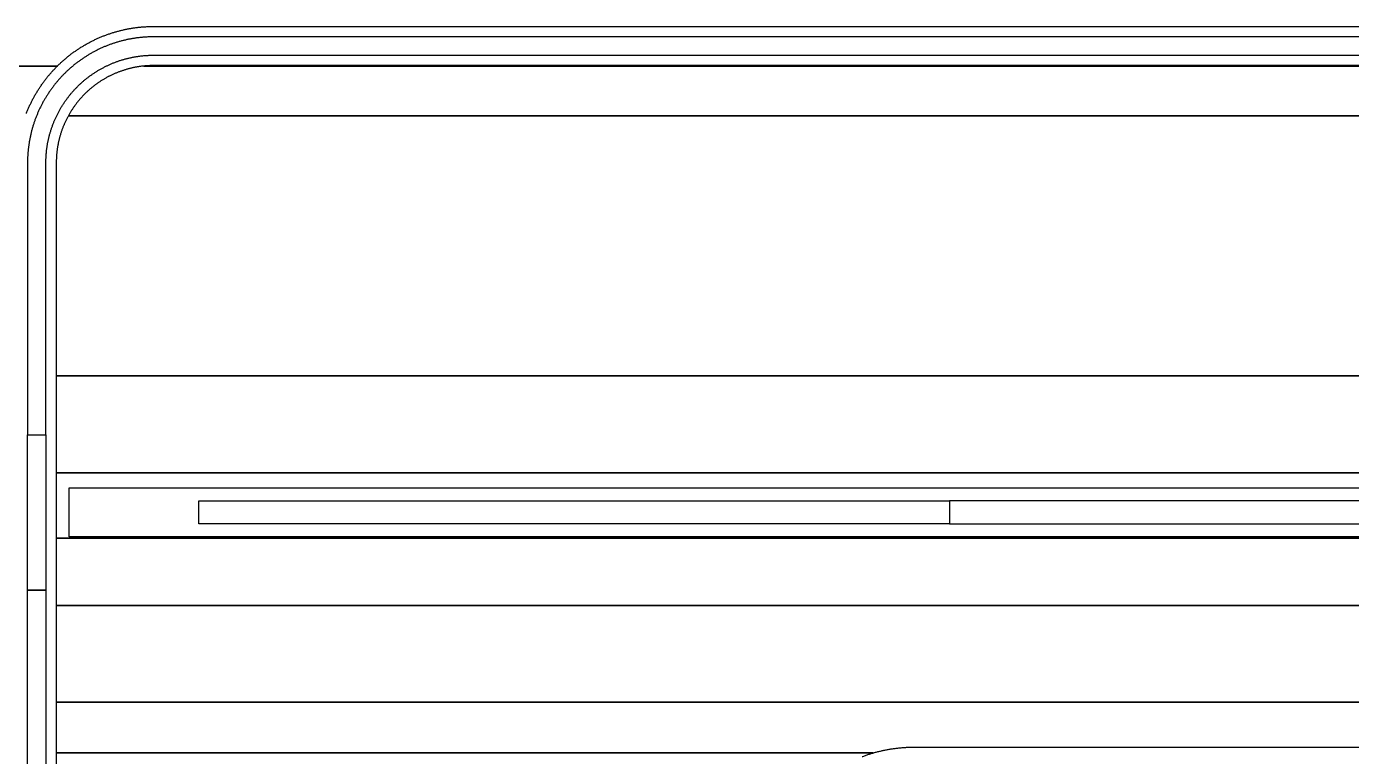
# Model space of a CAD drawing. Extents: x -3400 to 6900, y -3400 to 6900.
# Drawn here: x -2258 to -1236, y 1644 to 2207 of the extents above; entities that cross this region are included whole.
import ezdxf

# ---------------------------------------------------------------- set-up
doc = ezdxf.new("R2010")
doc.units = 0
doc.layers.add('XOR', color=1, linetype='CONTINUOUS')

# ---------------------------------------------------------------- blocks, each defined once
blk = doc.blocks.new('CHIP_XOR')
at = {"layer": '5'}
for points in [[(-3500, 2076.5385), (-2334.0805, 2076.5385), (-2333.62, 2076.9935), (-2333.1565, 2077.4455), (-2332.6905, 2077.8945), (-2332.2215, 2078.341), (-2331.75, 2078.7845), (-2331.2755, 2079.225), (-2330.7985, 2079.6625), (-2330.319, 2080.097), (-2329.8365, 2080.529), (-2329.3515, 2080.9575), (-2328.864, 2081.383), (-2328.3735, 2081.806), (-2327.8805, 2082.2255), (-2327.385, 2082.642), (-2326.887, 2083.0555), (-2326.3865, 2083.466), (-2325.8835, 2083.8735), (-2325.378, 2084.278), (-2324.87, 2084.679), (-2324.359, 2085.077), (-2323.8465, 2085.472), (-2323.331, 2085.8635), (-2322.813, 2086.252), (-2322.293, 2086.6375), (-2321.7705, 2087.0195), (-2321.2455, 2087.3985), (-2320.7185, 2087.774), (-2320.1885, 2088.1465), (-2319.657, 2088.5155), (-2319.123, 2088.8815), (-2318.5865, 2089.244), (-2318.048, 2089.6035), (-2317.5075, 2089.959), (-2316.9645, 2090.312), (-2316.4195, 2090.661), (-2315.872, 2091.007), (-2315.323, 2091.3495), (-2314.7715, 2091.6885), (-2314.218, 2092.024), (-2313.662, 2092.3565), (-2313.1045, 2092.685), (-2312.545, 2093.0105), (-2311.9835, 2093.3325), (-2311.42, 2093.651), (-2310.8545, 2093.966), (-2310.287, 2094.2775), (-2309.7175, 2094.5855), (-2309.146, 2094.89), (-2308.573, 2095.191), (-2307.998, 2095.4885), (-2307.421, 2095.7825), (-2306.8425, 2096.0725), (-2306.2625, 2096.3595), (-2305.68, 2096.6425), (-2305.0965, 2096.922), (-2304.5105, 2097.198), (-2303.9235, 2097.4705), (-2303.3345, 2097.7395), (-2302.744, 2098.0045), (-2302.152, 2098.266), (-2301.558, 2098.524), (-2300.9625, 2098.778), (-2300.3655, 2099.0285), (-2299.767, 2099.2755), (-2299.1675, 2099.5185), (-2298.566, 2099.758), (-2297.963, 2099.9935), (-2297.3585, 2100.2255), (-2296.753, 2100.454), (-2296.1455, 2100.6785), (-2295.537, 2100.899), (-2294.927, 2101.116), (-2294.316, 2101.3295), (-2293.7035, 2101.539), (-2293.0895, 2101.7445), (-2292.4745, 2101.9465), (-2291.8585, 2102.1445), (-2291.241, 2102.339), (-2290.622, 2102.5295), (-2290.0025, 2102.7165), (-2289.3815, 2102.899), (-2288.759, 2103.0785), (-2288.136, 2103.2535), (-2287.512, 2103.425), (-2286.8865, 2103.5925), (-2286.26, 2103.756), (-2285.633, 2103.916), (-2285.0045, 2104.072), (-2284.3755, 2104.224), (-2283.745, 2104.372), (-2283.114, 2104.5165), (-2282.482, 2104.657), (-2281.8495, 2104.7935), (-2281.216, 2104.926), (-2280.5815, 2105.055), (-2279.946, 2105.1795), (-2279.31, 2105.3005), (-2278.6735, 2105.4175), (-2278.036, 2105.5305), (-2277.398, 2105.64), (-2276.7595, 2105.745), (-2276.12, 2105.8465), (-2275.48, 2105.9435), (-2274.8395, 2106.037), (-2274.198, 2106.1265), (-2273.5565, 2106.212), (-2272.9145, 2106.2935), (-2272.2715, 2106.371), (-2271.6285, 2106.4445), (-2270.985, 2106.5145), (-2270.341, 2106.58), (-2269.6965, 2106.6415), (-2269.0515, 2106.6995), (-2268.4065, 2106.753), (-2267.761, 2106.803), (-2267.1155, 2106.849), (-2266.4695, 2106.8905), (-2265.823, 2106.9285), (-2265.1765, 2106.9625), (-2264.53, 2106.9925), (-2263.883, 2107.018), (-2263.2365, 2107.04), (-2262.589, 2107.058), (-2261.942, 2107.072), (-2261.2945, 2107.082), (-2260.6475, 2107.088), (-2260, 2107.09), (2260, 2107.09)], [(2260, 2099.09), (-2260, 2099.09), (-2260.6225, 2099.088), (-2261.245, 2099.082), (-2261.8675, 2099.072), (-2262.4895, 2099.058), (-2263.112, 2099.04), (-2263.734, 2099.018), (-2264.356, 2098.992), (-2264.9775, 2098.9625), (-2265.599, 2098.9285), (-2266.2205, 2098.8905), (-2266.8415, 2098.8485), (-2267.4625, 2098.803), (-2268.083, 2098.753), (-2268.703, 2098.699), (-2269.323, 2098.6415), (-2269.9425, 2098.5795), (-2270.5615, 2098.514), (-2271.18, 2098.444), (-2271.798, 2098.3705), (-2272.4155, 2098.293), (-2273.0325, 2098.2115), (-2273.6495, 2098.126), (-2274.2655, 2098.0365), (-2274.8805, 2097.943), (-2275.4955, 2097.8455), (-2276.1095, 2097.744), (-2276.7235, 2097.639), (-2277.336, 2097.5295), (-2277.948, 2097.4165), (-2278.5595, 2097.2995), (-2279.17, 2097.1785), (-2279.78, 2097.054), (-2280.389, 2096.925), (-2280.997, 2096.7925), (-2281.6045, 2096.656), (-2282.211, 2096.5155), (-2282.8165, 2096.371), (-2283.421, 2096.2225), (-2284.0245, 2096.0705), (-2284.6275, 2095.9145), (-2285.229, 2095.755), (-2285.8295, 2095.591), (-2286.429, 2095.4235), (-2287.0275, 2095.2525), (-2287.625, 2095.077), (-2288.221, 2094.898), (-2288.816, 2094.715), (-2289.41, 2094.5285), (-2290.0025, 2094.338), (-2290.594, 2094.144), (-2291.184, 2093.946), (-2291.773, 2093.744), (-2292.3605, 2093.5385), (-2292.9465, 2093.329), (-2293.5315, 2093.116), (-2294.115, 2092.899), (-2294.697, 2092.6785), (-2295.2775, 2092.454), (-2295.857, 2092.226), (-2296.4345, 2091.9945), (-2297.011, 2091.759), (-2297.5855, 2091.52), (-2298.159, 2091.277), (-2298.7305, 2091.0305), (-2299.3005, 2090.7805), (-2299.869, 2090.5265), (-2300.4355, 2090.269), (-2301.0005, 2090.008), (-2301.564, 2089.7435), (-2302.126, 2089.475), (-2302.6855, 2089.203), (-2303.244, 2088.9275), (-2303.8005, 2088.6485), (-2304.355, 2088.366), (-2304.908, 2088.08), (-2305.459, 2087.79), (-2306.008, 2087.497), (-2306.555, 2087.2005), (-2307.1005, 2086.9), (-2307.644, 2086.5965), (-2308.185, 2086.289), (-2308.7245, 2085.9785), (-2309.262, 2085.6645), (-2309.7975, 2085.347), (-2310.3305, 2085.026), (-2310.862, 2084.7015), (-2311.391, 2084.3735), (-2311.9185, 2084.0425), (-2312.443, 2083.708), (-2312.966, 2083.37), (-2313.4865, 2083.0285), (-2314.005, 2082.684), (-2314.521, 2082.336), (-2315.035, 2081.985), (-2315.547, 2081.6305), (-2316.056, 2081.273), (-2316.5635, 2080.9115), (-2317.068, 2080.5475), (-2317.5705, 2080.18), (-2318.0705, 2079.809), (-2318.568, 2079.4355), (-2319.0635, 2079.058), (-2319.5565, 2078.678), (-2320.0465, 2078.2945), (-2320.5345, 2077.908), (-2321.02, 2077.5185), (-2321.503, 2077.1255), (-2321.9835, 2076.7295), (-2322.461, 2076.331), (-2322.9365, 2075.929), (-2323.409, 2075.524), (-2323.8795, 2075.1155), (-2324.3465, 2074.7045), (-2324.8115, 2074.2905), (-2325.2735, 2073.8735), (-2325.733, 2073.4535), (-2326.19, 2073.0305), (-2326.644, 2072.605), (-2327.0955, 2072.176), (-2327.544, 2071.7445), (-2327.9895, 2071.31), (-2328.4325, 2070.8725), (-2328.8725, 2070.4325), (-2329.31, 2069.9895), (-2329.7445, 2069.544), (-2330.176, 2069.0955), (-2330.605, 2068.644), (-2331.0305, 2068.19), (-2331.4535, 2067.733), (-2331.8735, 2067.2735), (-2332.2905, 2066.8115), (-2332.7045, 2066.3465), (-2333.1155, 2065.8795), (-2333.524, 2065.409), (-2333.929, 2064.9365), (-2334.331, 2064.461), (-2334.7295, 2063.9835), (-2335.1255, 2063.503), (-2335.5185, 2063.02), (-2335.908, 2062.5345), (-2336.2945, 2062.0465), (-2336.678, 2061.5565), (-2337.058, 2061.0635), (-2337.4355, 2060.568), (-2337.809, 2060.0705), (-2338.18, 2059.5705), (-2338.5475, 2059.068), (-2338.9115, 2058.5635), (-2339.273, 2058.056), (-2339.6305, 2057.547), (-2339.985, 2057.035), (-2340.336, 2056.521), (-2340.684, 2056.005), (-2341.0285, 2055.4865), (-2341.37, 2054.966), (-2341.708, 2054.443), (-2342.0425, 2053.9185), (-2342.3735, 2053.391), (-2342.7015, 2052.862), (-2343.026, 2052.3305), (-2343.347, 2051.7975), (-2343.6645, 2051.262), (-2343.9785, 2050.7245), (-2344.289, 2050.185), (-2344.5965, 2049.644), (-2344.9, 2049.1005), (-2345.2005, 2048.555), (-2345.497, 2048.008), (-2345.79, 2047.459), (-2346.08, 2046.908), (-2346.366, 2046.355), (-2346.6485, 2045.8005), (-2346.9275, 2045.244), (-2347.203, 2044.6855), (-2347.475, 2044.126), (-2347.7435, 2043.564), (-2348.008, 2043.0005), (-2348.269, 2042.4355), (-2348.5265, 2041.869), (-2348.7805, 2041.3005), (-2349.0305, 2040.7305), (-2349.277, 2040.159), (-2349.52, 2039.5855), (-2349.759, 2039.011), (-2349.9945, 2038.4345), (-2350.226, 2037.857), (-2350.454, 2037.2775), (-2350.6785, 2036.697), (-2350.899, 2036.115), (-2351.116, 2035.5315), (-2351.329, 2034.9465), (-2351.5385, 2034.3605), (-2351.744, 2033.773), (-2351.946, 2033.184), (-2352.144, 2032.594), (-2352.338, 2032.0025), (-2352.5285, 2031.41), (-2352.715, 2030.816), (-2352.898, 2030.221), (-2353.077, 2029.625), (-2353.2525, 2029.0275), (-2353.4235, 2028.429), (-2353.591, 2027.8295), (-2353.755, 2027.229), (-2353.9145, 2026.6275), (-2354.0705, 2026.0245), (-2354.2225, 2025.421), (-2354.371, 2024.8165), (-2354.5155, 2024.211), (-2354.656, 2023.6045), (-2354.7925, 2022.997), (-2354.925, 2022.389), (-2355.054, 2021.78), (-2355.1785, 2021.17), (-2355.2995, 2020.5595), (-2355.4165, 2019.948), (-2355.5295, 2019.336), (-2355.639, 2018.7235), (-2355.744, 2018.1095), (-2355.8455, 2017.4955), (-2355.943, 2016.8805), (-2356.0365, 2016.2655), (-2356.126, 2015.6495), (-2356.2115, 2015.0325), (-2356.293, 2014.4155), (-2356.3705, 2013.798), (-2356.444, 2013.18), (-2356.514, 2012.5615), (-2356.5795, 2011.9425), (-2356.6415, 2011.323), (-2356.699, 2010.703), (-2356.753, 2010.083), (-2356.803, 2009.4625), (-2356.8485, 2008.8415), (-2356.8905, 2008.2205), (-2356.9285, 2007.599), (-2356.9625, 2006.9775), (-2356.992, 2006.356), (-2357.018, 2005.734), (-2357.04, 2005.112), (-2357.058, 2004.4895), (-2357.072, 2003.8675), (-2357.082, 2003.245), (-2357.088, 2002.6225), (-2357.09, 2002), (-2357.09, 1792), (-2342.91, 1792), (-2342.91, 2002), (-2342.908, 2002.5765), (-2342.902, 2003.1525), (-2342.892, 2003.7285), (-2342.878, 2004.3045), (-2342.86, 2004.8805), (-2342.838, 2005.4565), (-2342.812, 2006.032), (-2342.782, 2006.6075), (-2342.748, 2007.183), (-2342.71, 2007.758), (-2342.668, 2008.3325), (-2342.622, 2008.907), (-2342.572, 2009.481), (-2342.518, 2010.055), (-2342.46, 2010.628), (-2342.398, 2011.201), (-2342.332, 2011.7735), (-2342.262, 2012.3455), (-2342.188, 2012.917), (-2342.11, 2013.488), (-2342.0285, 2014.0585), (-2341.9425, 2014.6285), (-2341.853, 2015.1975), (-2341.759, 2015.766), (-2341.6615, 2016.334), (-2341.56, 2016.9015), (-2341.4545, 2017.468), (-2341.345, 2018.0335), (-2341.2315, 2018.5985), (-2341.114, 2019.163), (-2340.993, 2019.726), (-2340.868, 2020.2885), (-2340.7385, 2020.8505), (-2340.6055, 2021.411), (-2340.469, 2021.971), (-2340.328, 2022.5295), (-2340.1835, 2023.0875), (-2340.035, 2023.644), (-2339.8825, 2024.2), (-2339.7265, 2024.7545), (-2339.5665, 2025.308), (-2339.4025, 2025.8605), (-2339.2345, 2026.412), (-2339.063, 2026.962), (-2338.8875, 2027.511), (-2338.7085, 2028.0585), (-2338.5255, 2028.605), (-2338.3385, 2029.15), (-2338.148, 2029.694), (-2337.9535, 2030.2365), (-2337.7555, 2030.7775), (-2337.5535, 2031.3175), (-2337.348, 2031.8555), (-2337.1385, 2032.3925), (-2336.9255, 2032.928), (-2336.7085, 2033.462), (-2336.488, 2033.9945), (-2336.264, 2034.525), (-2336.036, 2035.0545), (-2335.8045, 2035.582), (-2335.569, 2036.108), (-2335.3305, 2036.6325), (-2335.088, 2037.1555), (-2334.8415, 2037.6765), (-2334.592, 2038.1955), (-2334.3385, 2038.713), (-2334.0815, 2039.229), (-2333.821, 2039.743), (-2333.557, 2040.255), (-2333.289, 2040.7655), (-2333.018, 2041.274), (-2332.743, 2041.7805), (-2332.465, 2042.285), (-2332.1835, 2042.788), (-2331.898, 2043.2885), (-2331.6095, 2043.7875), (-2331.317, 2044.284), (-2331.0215, 2044.7785), (-2330.7225, 2045.271), (-2330.42, 2045.7615), (-2330.114, 2046.25), (-2329.805, 2046.7365), (-2329.4925, 2047.2205), (-2329.1765, 2047.7025), (-2328.857, 2048.182), (-2328.5345, 2048.6595), (-2328.2085, 2049.1345), (-2327.879, 2049.6075), (-2327.5465, 2050.0785), (-2327.211, 2050.5465), (-2326.872, 2051.0125), (-2326.5295, 2051.476), (-2326.184, 2051.9375), (-2325.8355, 2052.396), (-2325.4835, 2052.8525), (-2325.1285, 2053.3065), (-2324.7705, 2053.758), (-2324.409, 2054.207), (-2324.0445, 2054.653), (-2323.677, 2055.097), (-2323.3065, 2055.5385), (-2322.933, 2055.977), (-2322.556, 2056.413), (-2322.1765, 2056.8465), (-2321.794, 2057.2775), (-2321.408, 2057.7055), (-2321.0195, 2058.131), (-2320.628, 2058.554), (-2320.2335, 2058.974), (-2319.836, 2059.391), (-2319.4355, 2059.8055), (-2319.0325, 2060.2175), (-2318.626, 2060.626), (-2318.2175, 2061.0325), (-2317.8055, 2061.4355), (-2317.391, 2061.836), (-2316.974, 2062.2335), (-2316.554, 2062.628), (-2316.131, 2063.0195), (-2315.7055, 2063.408), (-2315.2775, 2063.794), (-2314.8465, 2064.1765), (-2314.413, 2064.556), (-2313.977, 2064.933), (-2313.5385, 2065.3065), (-2313.097, 2065.677), (-2312.653, 2066.0445), (-2312.207, 2066.409), (-2311.758, 2066.7705), (-2311.3065, 2067.1285), (-2310.8525, 2067.4835), (-2310.396, 2067.8355), (-2309.9375, 2068.184), (-2309.476, 2068.5295), (-2309.0125, 2068.872), (-2308.5465, 2069.211), (-2308.0785, 2069.5465), (-2307.6075, 2069.879), (-2307.1345, 2070.2085), (-2306.6595, 2070.5345), (-2306.182, 2070.857), (-2305.7025, 2071.1765), (-2305.2205, 2071.4925), (-2304.7365, 2071.805), (-2304.25, 2072.114), (-2303.7615, 2072.42), (-2303.271, 2072.7225), (-2302.7785, 2073.0215), (-2302.284, 2073.317), (-2301.7875, 2073.6095), (-2301.2885, 2073.898), (-2300.788, 2074.1835), (-2300.285, 2074.465), (-2299.7805, 2074.743), (-2299.274, 2075.018), (-2298.7655, 2075.289), (-2298.255, 2075.557), (-2297.743, 2075.821), (-2297.229, 2076.0815), (-2296.713, 2076.3385), (-2296.1955, 2076.592), (-2295.6765, 2076.8415), (-2295.1555, 2077.088), (-2294.6325, 2077.3305), (-2294.108, 2077.569), (-2293.582, 2077.8045), (-2293.0545, 2078.036), (-2292.525, 2078.264), (-2291.9945, 2078.488), (-2291.462, 2078.7085), (-2290.928, 2078.9255), (-2290.3925, 2079.1385), (-2289.8555, 2079.348), (-2289.3175, 2079.5535), (-2288.7775, 2079.7555), (-2288.2365, 2079.9535), (-2287.694, 2080.148), (-2287.15, 2080.3385), (-2286.605, 2080.5255), (-2286.0585, 2080.7085), (-2285.511, 2080.8875), (-2284.962, 2081.063), (-2284.412, 2081.2345), (-2283.8605, 2081.4025), (-2283.308, 2081.5665), (-2282.7545, 2081.7265), (-2282.2, 2081.8825), (-2281.644, 2082.035), (-2281.0875, 2082.1835), (-2280.5295, 2082.328), (-2279.971, 2082.469), (-2279.411, 2082.6055), (-2278.8505, 2082.7385), (-2278.2885, 2082.868), (-2277.726, 2082.993), (-2277.163, 2083.114), (-2276.5985, 2083.2315), (-2276.0335, 2083.345), (-2275.468, 2083.4545), (-2274.9015, 2083.56), (-2274.334, 2083.6615), (-2273.766, 2083.759), (-2273.1975, 2083.853), (-2272.6285, 2083.9425), (-2272.0585, 2084.0285), (-2271.488, 2084.11), (-2270.917, 2084.188), (-2270.3455, 2084.262), (-2269.7735, 2084.332), (-2269.201, 2084.398), (-2268.628, 2084.46), (-2268.055, 2084.518), (-2267.481, 2084.572), (-2266.907, 2084.622), (-2266.3325, 2084.668), (-2265.758, 2084.71), (-2265.183, 2084.748), (-2264.6075, 2084.782), (-2264.032, 2084.812), (-2263.4565, 2084.838), (-2262.8805, 2084.86), (-2262.3045, 2084.878), (-2261.7285, 2084.892), (-2261.1525, 2084.902), (-2260.5765, 2084.908), (-2260, 2084.91), (2260, 2084.91)], [(-2357.9935, 2039.963), (-2357.758, 2040.566), (-2357.5185, 2041.1675), (-2357.2755, 2041.767), (-2357.0285, 2042.3655), (-2356.778, 2042.9625), (-2356.524, 2043.558), (-2356.266, 2044.152), (-2356.0045, 2044.744), (-2355.7395, 2045.3345), (-2355.4705, 2045.9235), (-2355.198, 2046.5105), (-2354.922, 2047.0965), (-2354.6425, 2047.68), (-2354.3595, 2048.2625), (-2354.0725, 2048.8425), (-2353.7825, 2049.421), (-2353.4885, 2049.998), (-2353.191, 2050.573), (-2352.89, 2051.146), (-2352.5855, 2051.7175), (-2352.2775, 2052.287), (-2351.966, 2052.8545), (-2351.651, 2053.42), (-2351.3325, 2053.9835), (-2351.0105, 2054.545), (-2350.685, 2055.1045), (-2350.3565, 2055.662), (-2350.024, 2056.218), (-2349.6885, 2056.7715), (-2349.3495, 2057.323), (-2349.007, 2057.872), (-2348.661, 2058.4195), (-2348.312, 2058.9645), (-2347.959, 2059.5075), (-2347.6035, 2060.048), (-2347.244, 2060.5865), (-2346.8815, 2061.123), (-2346.5155, 2061.657), (-2346.1465, 2062.1885), (-2346.082, 2062.28), (-2345.774, 2062.7185), (-2345.3985, 2063.2455), (-2345.0195, 2063.7705), (-2344.6375, 2064.293), (-2344.252, 2064.813), (-2343.8635, 2065.331), (-2343.472, 2065.8465), (-2343.077, 2066.359), (-2342.679, 2066.87), (-2342.278, 2067.378), (-2341.8735, 2067.8835), (-2341.466, 2068.3865), (-2341.0555, 2068.887), (-2340.642, 2069.385), (-2340.2255, 2069.8805), (-2339.806, 2070.3735), (-2339.383, 2070.864), (-2338.9575, 2071.3515), (-2338.529, 2071.8365), (-2338.097, 2072.319), (-2337.6625, 2072.7985), (-2337.225, 2073.2755), (-2336.7845, 2073.75), (-2336.341, 2074.2215), (-2335.8945, 2074.6905), (-2335.4455, 2075.1565), (-2334.9935, 2075.62), (-2334.5385, 2076.0805), (-2334.0805, 2076.5385), (-3500, 2076.5385)], [(2267.448, 2076.5385), (-2267.448, 2076.5385), (-2267.649, 2076.5185), (-2268.193, 2076.4605), (-2268.737, 2076.399), (-2269.28, 2076.333), (-2269.823, 2076.263), (-2270.365, 2076.1895), (-2270.907, 2076.1115), (-2271.448, 2076.03), (-2271.9885, 2075.9445), (-2272.5285, 2075.855), (-2273.068, 2075.7615), (-2273.6065, 2075.664), (-2274.144, 2075.5625), (-2274.6815, 2075.457), (-2275.2175, 2075.348), (-2275.753, 2075.235), (-2276.2875, 2075.118), (-2276.8215, 2074.997), (-2277.3545, 2074.872), (-2277.8865, 2074.7435), (-2278.417, 2074.6105), (-2278.947, 2074.474), (-2279.476, 2074.334), (-2280.004, 2074.1895), (-2280.531, 2074.0415), (-2281.057, 2073.8895), (-2281.5815, 2073.734), (-2282.105, 2073.5745), (-2282.6275, 2073.411), (-2283.1485, 2073.2435), (-2283.6685, 2073.0725), (-2284.187, 2072.898), (-2284.7045, 2072.719), (-2285.2205, 2072.537), (-2285.735, 2072.3505), (-2286.2485, 2072.161), (-2286.76, 2071.967), (-2287.2705, 2071.77), (-2287.7795, 2071.5685), (-2288.287, 2071.364), (-2288.793, 2071.1555), (-2289.2975, 2070.943), (-2289.8005, 2070.727), (-2290.302, 2070.5075), (-2290.8015, 2070.2845), (-2291.2995, 2070.0575), (-2291.796, 2069.827), (-2292.2905, 2069.593), (-2292.7835, 2069.3555), (-2293.275, 2069.114), (-2293.7645, 2068.869), (-2294.252, 2068.6205), (-2294.738, 2068.3685), (-2295.222, 2068.113), (-2295.704, 2067.854), (-2296.184, 2067.5915), (-2296.6625, 2067.325), (-2297.1385, 2067.0555), (-2297.613, 2066.7825), (-2298.085, 2066.506), (-2298.5555, 2066.226), (-2299.0235, 2065.9425), (-2299.49, 2065.656), (-2299.954, 2065.3655), (-2300.4155, 2065.072), (-2300.8755, 2064.775), (-2301.333, 2064.475), (-2301.7885, 2064.171), (-2302.2415, 2063.864), (-2302.692, 2063.554), (-2303.141, 2063.2405), (-2303.587, 2062.9235), (-2304.031, 2062.6035), (-2304.4725, 2062.28), (-2304.912, 2061.9535), (-2305.3485, 2061.624), (-2305.783, 2061.291), (-2306.215, 2060.955), (-2306.6445, 2060.6155), (-2307.0715, 2060.2735), (-2307.496, 2059.928), (-2307.918, 2059.5795), (-2308.3375, 2059.2275), (-2308.754, 2058.873), (-2309.1685, 2058.5155), (-2309.58, 2058.1545), (-2309.989, 2057.791), (-2310.395, 2057.424), (-2310.7985, 2057.0545), (-2311.1995, 2056.682), (-2311.5975, 2056.3065), (-2311.993, 2055.928), (-2312.3855, 2055.5465), (-2312.7755, 2055.1625), (-2313.1625, 2054.7755), (-2313.5465, 2054.3855), (-2313.928, 2053.993), (-2314.3065, 2053.5975), (-2314.682, 2053.1995), (-2315.0545, 2052.7985), (-2315.424, 2052.395), (-2315.791, 2051.989), (-2316.1545, 2051.58), (-2316.5155, 2051.1685), (-2316.873, 2050.754), (-2317.2275, 2050.3375), (-2317.5795, 2049.918), (-2317.928, 2049.496), (-2318.2735, 2049.0715), (-2318.6155, 2048.6445), (-2318.955, 2048.215), (-2319.291, 2047.783), (-2319.624, 2047.3485), (-2319.9535, 2046.912), (-2320.28, 2046.4725), (-2320.6035, 2046.031), (-2320.9235, 2045.587), (-2321.2405, 2045.141), (-2321.554, 2044.692), (-2321.864, 2044.2415), (-2322.171, 2043.7885), (-2322.475, 2043.333), (-2322.775, 2042.8755), (-2323.072, 2042.4155), (-2323.3655, 2041.954), (-2323.656, 2041.49), (-2323.9425, 2041.0235), (-2324.226, 2040.5555), (-2324.506, 2040.085), (-2324.7825, 2039.613), (-2325.0555, 2039.1385), (-2325.325, 2038.6625), (-2325.5915, 2038.184), (-2325.6125, 2038.1455), (2325.6125, 2038.1455)], [(2260, 2076.91), (-2260, 2076.91), (-2260.5475, 2076.908), (-2261.0945, 2076.902), (-2261.642, 2076.892), (-2262.189, 2076.878), (-2262.736, 2076.86), (-2263.2825, 2076.838), (-2263.8295, 2076.812), (-2264.376, 2076.782), (-2264.922, 2076.748), (-2265.468, 2076.71), (-2266.014, 2076.668), (-2266.559, 2076.6225), (-2267.104, 2076.5725), (-2267.448, 2076.5385), (2267.448, 2076.5385)], [(2325.6125, 2038.1455), (-2325.6125, 2038.1455), (-2325.854, 2037.704), (-2326.113, 2037.222), (-2326.3685, 2036.738), (-2326.6205, 2036.252), (-2326.869, 2035.7645), (-2327.114, 2035.275), (-2327.3555, 2034.7835), (-2327.593, 2034.2905), (-2327.827, 2033.796), (-2328.0575, 2033.2995), (-2328.2845, 2032.8015), (-2328.5075, 2032.302), (-2328.727, 2031.8005), (-2328.943, 2031.2975), (-2329.1555, 2030.793), (-2329.364, 2030.287), (-2329.5685, 2029.7795), (-2329.77, 2029.2705), (-2329.967, 2028.76), (-2330.161, 2028.2485), (-2330.3505, 2027.735), (-2330.537, 2027.2205), (-2330.719, 2026.7045), (-2330.898, 2026.187), (-2331.0725, 2025.6685), (-2331.2435, 2025.1485), (-2331.411, 2024.6275), (-2331.5745, 2024.105), (-2331.734, 2023.5815), (-2331.8895, 2023.057), (-2332.0415, 2022.531), (-2332.1895, 2022.004), (-2332.334, 2021.476), (-2332.474, 2020.947), (-2332.6105, 2020.417), (-2332.7435, 2019.8865), (-2332.872, 2019.3545), (-2332.997, 2018.8215), (-2333.118, 2018.2875), (-2333.235, 2017.753), (-2333.348, 2017.2175), (-2333.457, 2016.6815), (-2333.5625, 2016.144), (-2333.664, 2015.6065), (-2333.7615, 2015.068), (-2333.855, 2014.5285), (-2333.9445, 2013.9885), (-2334.03, 2013.448), (-2334.1115, 2012.907), (-2334.1895, 2012.365), (-2334.263, 2011.823), (-2334.333, 2011.28), (-2334.399, 2010.737), (-2334.4605, 2010.193), (-2334.5185, 2009.649), (-2334.5725, 2009.104), (-2334.6225, 2008.559), (-2334.668, 2008.014), (-2334.71, 2007.468), (-2334.748, 2006.922), (-2334.782, 2006.376), (-2334.812, 2005.8295), (-2334.838, 2005.2825), (-2334.86, 2004.736), (-2334.878, 2004.189), (-2334.892, 2003.642), (-2334.902, 2003.0945), (-2334.908, 2002.5475), (-2334.91, 2002), (-2334.91, 1837.5), (-62.5, 1837.5)], [(-62.5, 1837.5), (-2334.91, 1837.5), (-2334.91, 1762.5), (2334.91, 1762.5)], [(-62.5, 1762.5), (-2334.91, 1762.5), (-2334.91, 1712.2545), (-407.2105, 1712.2545)], [(-418.7755, 1713.135), (-2324.91, 1713.135), (-2324.91, 1750.865), (-418.7755, 1750.865)], [(-407.2105, 1712.2545), (-2334.91, 1712.2545), (-2334.91, 1660.152), (-346.0725, 1660.152)], [(-346.0725, 1660.152), (-2334.91, 1660.152), (-2334.91, 1585.6115), (-354.7445, 1585.6115)], [(-354.7445, 1585.6115), (-2334.91, 1585.6115), (-2334.91, 1546.3165), (-1704.8005, 1546.3165), (-1704.2845, 1546.4655), (-1703.6335, 1546.6495), (-1702.982, 1546.83), (-1702.329, 1547.006), (-1701.675, 1547.1785), (-1701.02, 1547.347), (-1700.364, 1547.512), (-1699.707, 1547.6725), (-1699.049, 1547.8295), (-1698.39, 1547.9825), (-1697.7305, 1548.132), (-1697.07, 1548.277), (-1696.4085, 1548.418), (-1695.7465, 1548.5555), (-1695.083, 1548.689), (-1694.4195, 1548.8185), (-1693.755, 1548.944), (-1693.0895, 1549.0655), (-1692.4235, 1549.1835), (-1691.7565, 1549.297), (-1691.0895, 1549.407), (-1690.4215, 1549.5125), (-1689.7525, 1549.6145), (-1689.0835, 1549.7125), (-1688.4135, 1549.806), (-1687.7435, 1549.896), (-1687.0725, 1549.982), (-1686.401, 1550.064), (-1685.729, 1550.142), (-1685.057, 1550.216), (-1684.384, 1550.286), (-1683.711, 1550.352), (-1683.0375, 1550.4145), (-1682.364, 1550.4725), (-1681.6895, 1550.5265), (-1681.015, 1550.5765), (-1680.3405, 1550.6225), (-1679.6655, 1550.6645), (-1678.99, 1550.7025), (-1678.3145, 1550.7365), (-1677.639, 1550.767), (-1676.963, 1550.793), (-1676.287, 1550.815), (-1675.611, 1550.833), (-1674.9345, 1550.847), (-1674.2585, 1550.857), (-1673.582, 1550.863), (-1672.9055, 1550.865), (-418.7755, 1550.865)], [(-1713.27, 1543.487), (-1712.6365, 1543.7245), (-1712.002, 1543.958), (-1711.366, 1544.188), (-1710.7285, 1544.414), (-1710.0895, 1544.6365), (-1709.4495, 1544.855), (-1708.808, 1545.0695), (-1708.1655, 1545.2805), (-1707.5215, 1545.4875), (-1706.8765, 1545.691), (-1706.2305, 1545.89), (-1705.583, 1546.086), (-1704.9345, 1546.2775), (-1704.8005, 1546.3165), (-2334.91, 1546.3165), (-2334.91, 1509.037)]]:
    blk.add_lwpolyline(points, dxfattribs=at)
for points in [[(-2342.91, 1672), (-2357.09, 1672), (-2357.09, 1792), (-2342.91, 1792)], [(-2224.91, 1723.135), (-2224.91, 1740.865), (-1645.8405, 1740.865), (-1645.8405, 1723.135)], [(-418.7755, 1740.865), (-1645.8405, 1740.865), (-1645.8405, 1723.135), (-418.7755, 1723.135)], [(-2342.91, 884.5), (-2357.09, 884.5), (-2357.09, 1672), (-2342.91, 1672)]]:
    blk.add_lwpolyline(points, close=True, dxfattribs=at)

msp = doc.modelspace()

# ---------------------------------------------------------------- block references
at = {"layer": 'XOR'}
msp.add_blockref('CHIP_XOR', (100, 100), dxfattribs=at)

doc.saveas('drawing.dxf')
